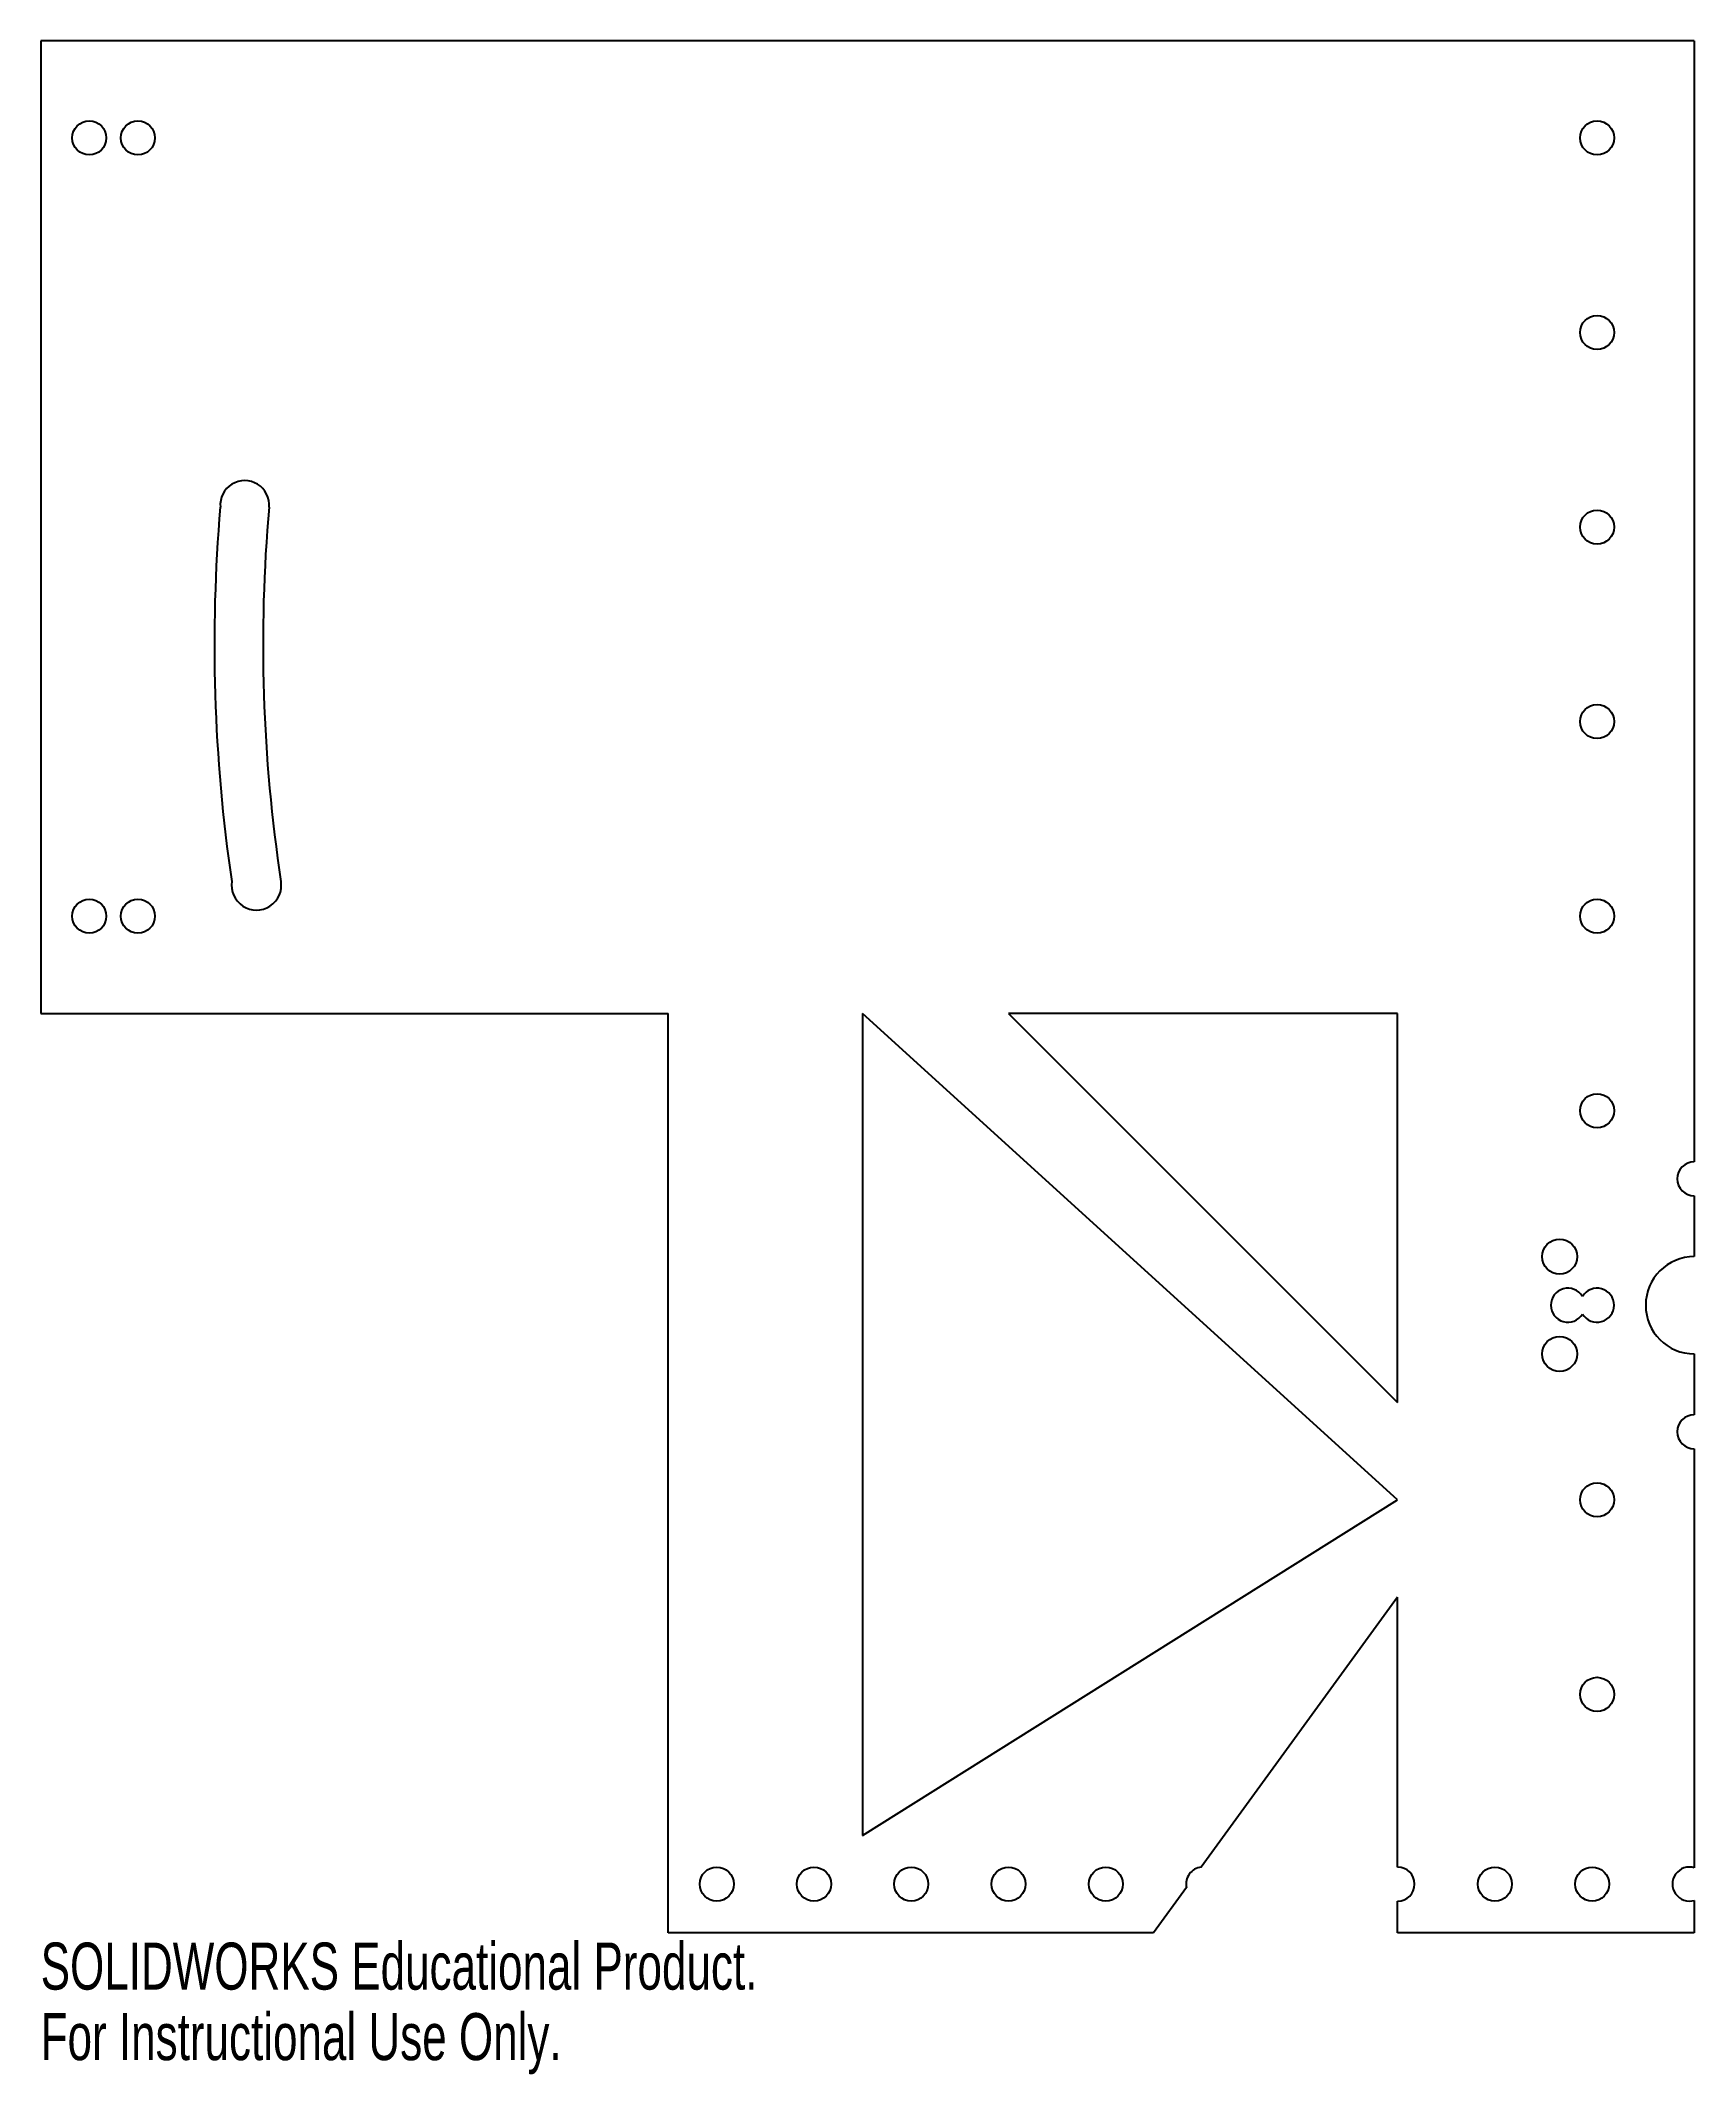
# Model space of a CAD drawing. Header units: millimetres. Extents: x -170 to 0, y -79 to 130.
import ezdxf

# ---------------------------------------------------------------- set-up
doc = ezdxf.new("R2010")
doc.units = ezdxf.units.MM
doc.styles.add('SLDTEXTSTYLE0', font='TXT', dxfattribs={"width": 0.7})

msp = doc.modelspace()

# ---------------------------------------------------------------- linework, layer by layer
at = {"color": 7, "linetype": 'Continuous', "lineweight": 25}
for p, q in [((0, 130), (-170, 130)), ((-170, 130), (-170, 30)), ((0, 130), (0, 14.75)), ((-170, 30), (-105.5, 30)), ((-105.5, -64.5), (-105.5, 30)), ((-85.5, 30), (-85.5, -54.5)), ((-30.5, -20), (-85.5, 30)), ((-30.5, 30), (-70.5, 30)), ((-70.5, 30), (-30.5, -10)), ((-30.5, -10), (-30.5, 30)), ((0, 11.25), (0, 5)), ((0, -5), (0, -11.25)), ((0, -14.75), (0, -57.82)), ((-85.5, -54.5), (-30.5, -20)), ((-30.5, -30), (-50.69, -57.76)), ((-30.5, -57.75), (-30.5, -30)), ((-52.21, -59.86), (-55.59, -64.5)), ((-30.5, -64.5), (-30.5, -61.25)), ((0, -61.18), (0, -64.5)), ((-55.59, -64.5), (-105.5, -64.5)), ((0, -64.5), (-30.5, -64.5))]:
    msp.add_line(p, q, dxfattribs=at)
for centre, radius in [((-165, 120), 1.75), ((-160, 120), 1.75), ((-10, 120), 1.75), ((-10, 100), 1.75), ((-10, 80), 1.75), ((-10, 60), 1.75), ((-165, 40), 1.75), ((-160, 40), 1.75), ((-10, 40), 1.75), ((-10, 20), 1.75), ((-13.85, 5), 1.8), ((-13.85, -5), 1.8), ((-10, -20), 1.75), ((-10, -40), 1.75), ((-100.5, -59.5), 1.75), ((-90.5, -59.5), 1.75), ((-80.5, -59.5), 1.75), ((-70.5, -59.5), 1.75), ((-60.5, -59.5), 1.75), ((-20.5, -59.5), 1.75), ((-10.5, -59.5), 1.75)]:
    msp.add_circle(centre, radius, dxfattribs=at)
for centre, radius, start, end in [((-149.02, 82.25), 2.52, 354.98, 185.02), ((14.5, 67.89), 166.64, 175.131, 188.3906), ((14.5, 67.89), 161.64, 174.98, 188.6521), ((-147.82, 43.19), 2.56, 171.3478, 8.6522), ((0, 13), 1.75, 90, 270), ((0, 0), 5, 90, 270), ((-13, 0), 1.75, 31.0027, 328.9973), ((-10, 0), 1.75, 211.0027, 148.9973), ((0, -13), 1.75, 90, 270), ((-50.5, -59.5), 1.75, 96.2094, 191.7358), ((-30.5, -59.5), 1.75, 270, 90), ((-0.5, -59.5), 1.75, 73.3985, 286.6015)]:
    msp.add_arc(centre, radius, start, end, dxfattribs=at)

# ---------------------------------------------------------------- texts
at = {"color": 7, "linetype": 'Continuous', "char_height": 4.8336, "attachment_point": 1, "style": 'SLDTEXTSTYLE0'}
for s, insert in [('SOLIDWORKS Educational Product.', (-170, -65.52)), ('For Instructional Use Only.', (-170, -72.77))]:
    msp.add_mtext(s, dxfattribs=dict(at, insert=insert))

doc.saveas('drawing.dxf')
